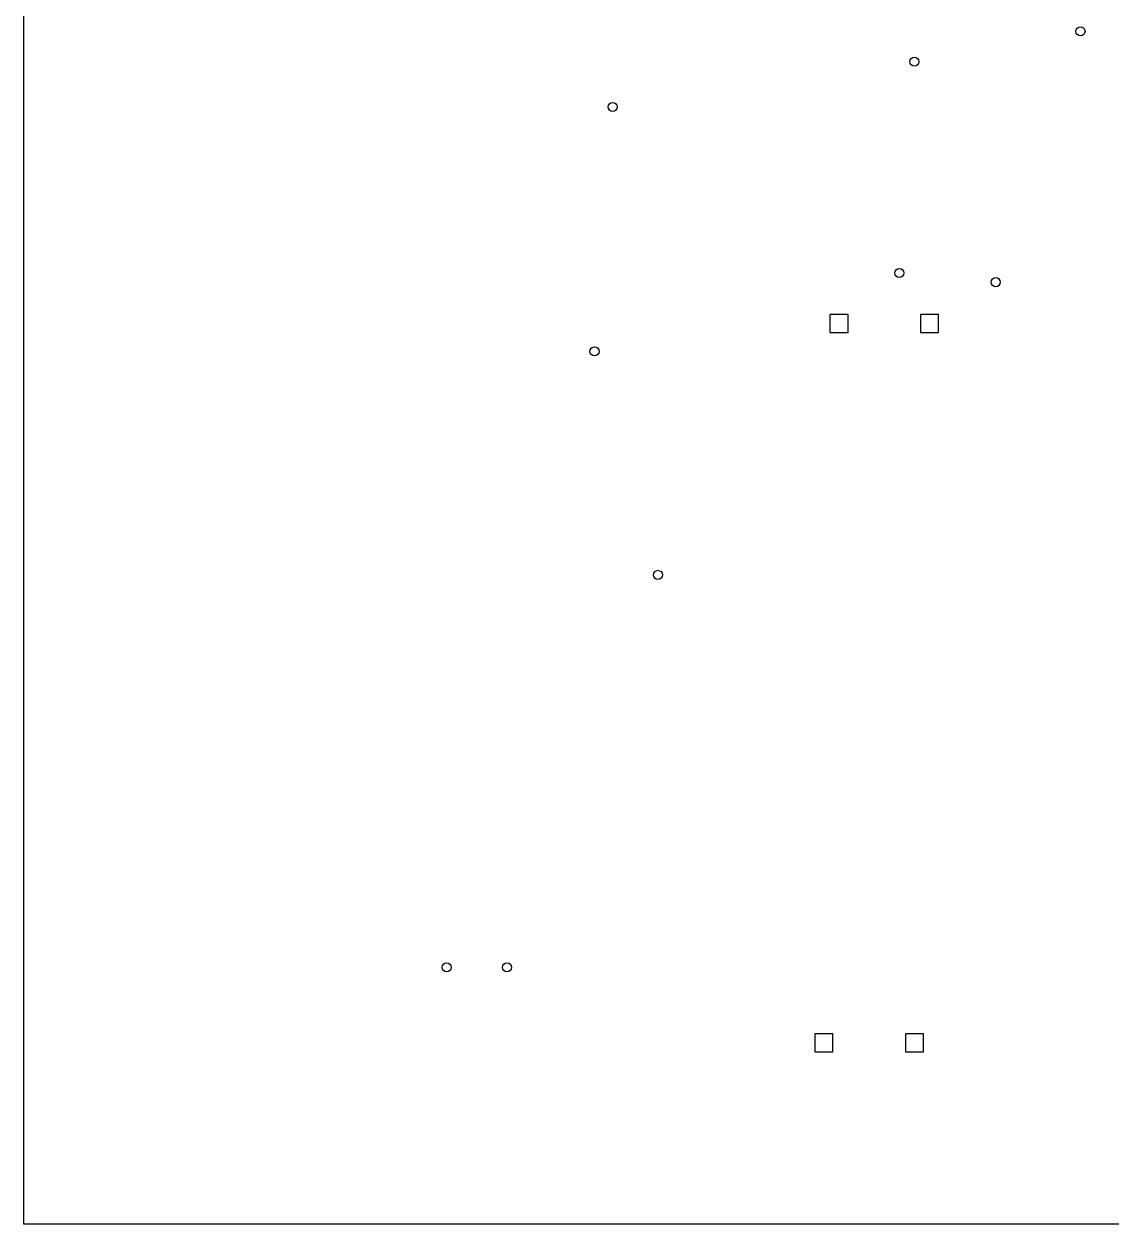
# Model space of a CAD drawing. Extents: x 63 to 213, y -176 to -32.
# Drawn here: x 65 to 101.01, y -143.5 to -103.75 of the extents above; entities that cross this region are included whole.
import ezdxf

# ---------------------------------------------------------------- set-up
doc = ezdxf.new("R2010")
doc.units = 0
doc.layers.add('BLACK', color=7, linetype='CONTINUOUS')

msp = doc.modelspace()

# ---------------------------------------------------------------- linework, layer by layer
at = {"layer": 'BLACK', "linetype": 'CONTINUOUS'}
for p, q in [((65, -143.5), (65, -32)), ((92.300523, -113.374477), (91.699477, -113.374477)), ((91.699477, -113.374477), (91.699477, -113.975523)), ((92.300523, -113.975523), (92.300523, -113.374477)), ((95.300523, -113.374477), (94.699477, -113.374477)), ((94.699477, -113.374477), (94.699477, -113.975523)), ((95.300523, -113.975523), (95.300523, -113.374477)), ((91.699477, -113.975523), (92.300523, -113.975523)), ((94.699477, -113.975523), (95.300523, -113.975523)), ((91.800523, -137.199477), (91.199477, -137.199477)), ((91.199477, -137.199477), (91.199477, -137.800523)), ((91.800523, -137.800523), (91.800523, -137.199477)), ((94.800523, -137.199477), (94.199477, -137.199477)), ((94.199477, -137.199477), (94.199477, -137.800523)), ((94.800523, -137.800523), (94.800523, -137.199477)), ((91.199477, -137.800523), (91.800523, -137.800523)), ((94.199477, -137.800523), (94.800523, -137.800523)), ((213, -143.5), (65, -143.5))]:
    msp.add_line(p, q, dxfattribs=at)
at = {"layer": 'BLACK'}
for centre in [(100, -104), (94.5, -105), (84.5, -106.5), (94, -112), (97.194315, -112.305685), (83.9, -114.6), (86, -122), (79, -135), (81, -135)]:
    msp.add_circle(centre, 0.15, dxfattribs=at)

doc.saveas('drawing.dxf')
